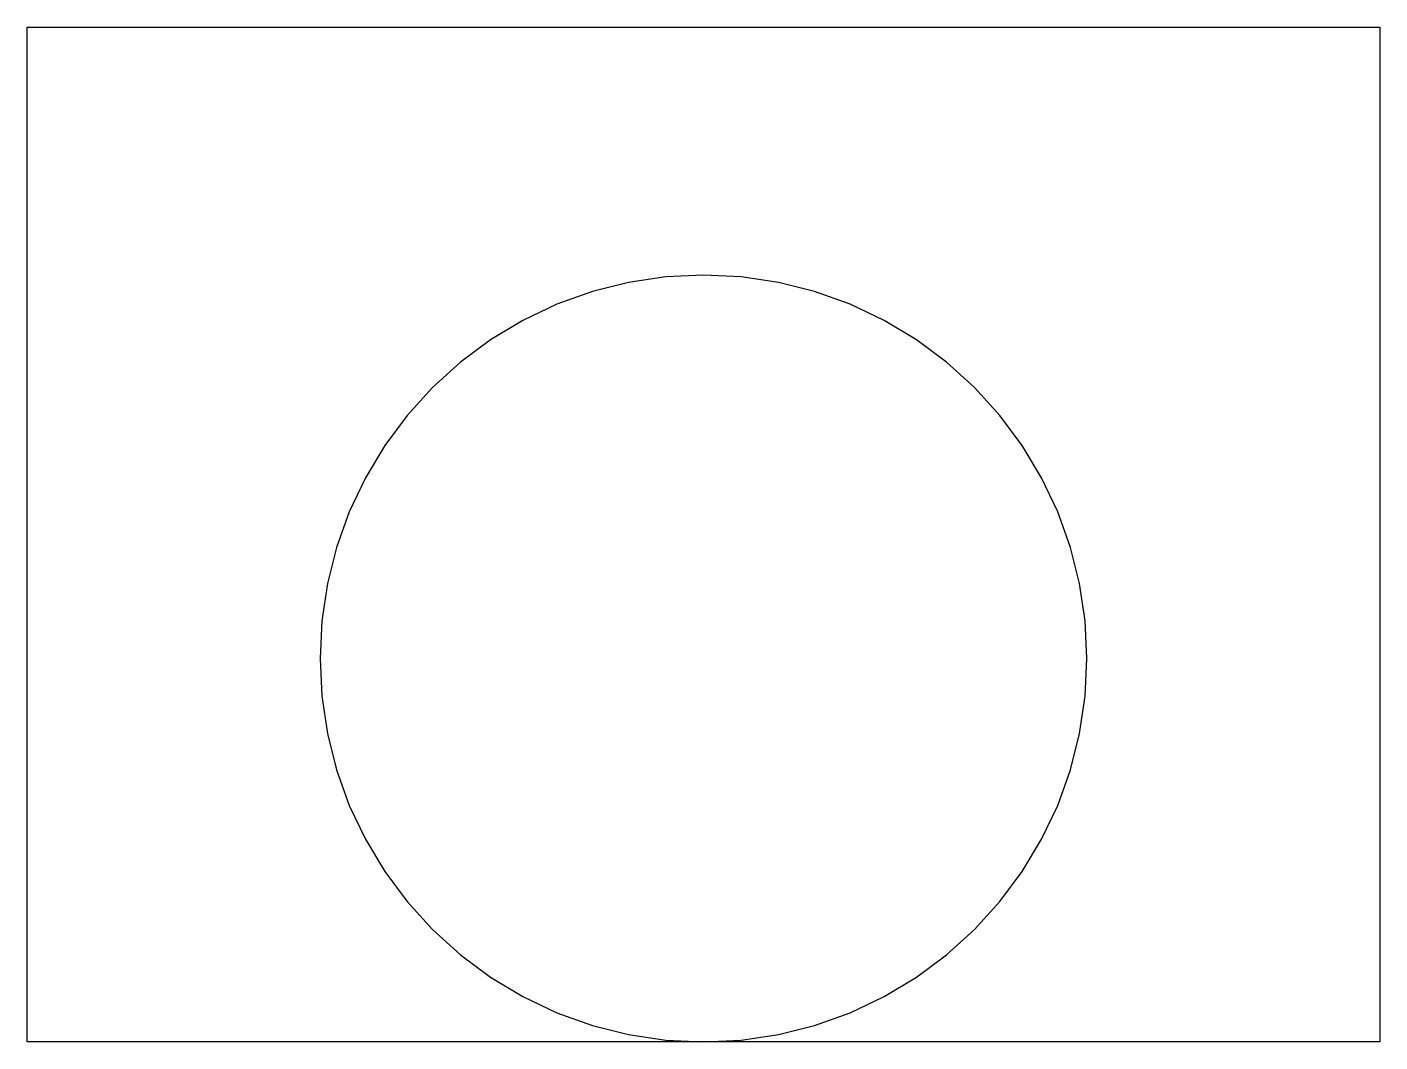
# Model space of a CAD drawing. Header units: millimetres. Extents: x 0 to 60, y 0 to 45.
import ezdxf

# ---------------------------------------------------------------- set-up
doc = ezdxf.new("R2010")
doc.units = ezdxf.units.MM

msp = doc.modelspace()

# ---------------------------------------------------------------- linework, layer by layer
for points in [[(0, 0), (0, 45), (60, 45), (60, 0), (30, 0)], [(30, 0), (31.67, 0.08), (33.32, 0.33), (34.93, 0.73), (36.51, 1.29), (38.01, 2.01), (39.44, 2.87), (40.78, 3.86), (42.02, 4.98), (43.14, 6.22), (44.13, 7.56), (44.99, 8.99), (45.71, 10.49), (46.27, 12.07), (46.67, 13.68), (46.92, 15.33), (47, 17), (46.92, 18.67), (46.67, 20.32), (46.27, 21.93), (45.71, 23.51), (44.99, 25.01), (44.13, 26.44), (43.14, 27.78), (42.02, 29.02), (40.78, 30.14), (39.44, 31.13), (38.01, 31.99), (36.51, 32.71), (34.93, 33.27), (33.32, 33.67), (31.67, 33.92), (30, 34), (28.33, 33.92), (26.68, 33.67), (25.07, 33.27), (23.49, 32.71), (21.99, 31.99), (20.56, 31.13), (19.22, 30.14), (17.98, 29.02), (16.86, 27.78), (15.87, 26.44), (15.01, 25.01), (14.29, 23.51), (13.73, 21.93), (13.33, 20.32), (13.08, 18.67), (13, 17), (13.08, 15.33), (13.33, 13.68), (13.73, 12.07), (14.29, 10.49), (15.01, 8.99), (15.87, 7.56), (16.86, 6.22), (17.98, 4.98), (19.22, 3.86), (20.56, 2.87), (21.99, 2.01), (23.49, 1.29), (25.07, 0.73), (26.68, 0.33), (28.33, 0.08)]]:
    msp.add_lwpolyline(points, close=True)

doc.saveas('drawing.dxf')
